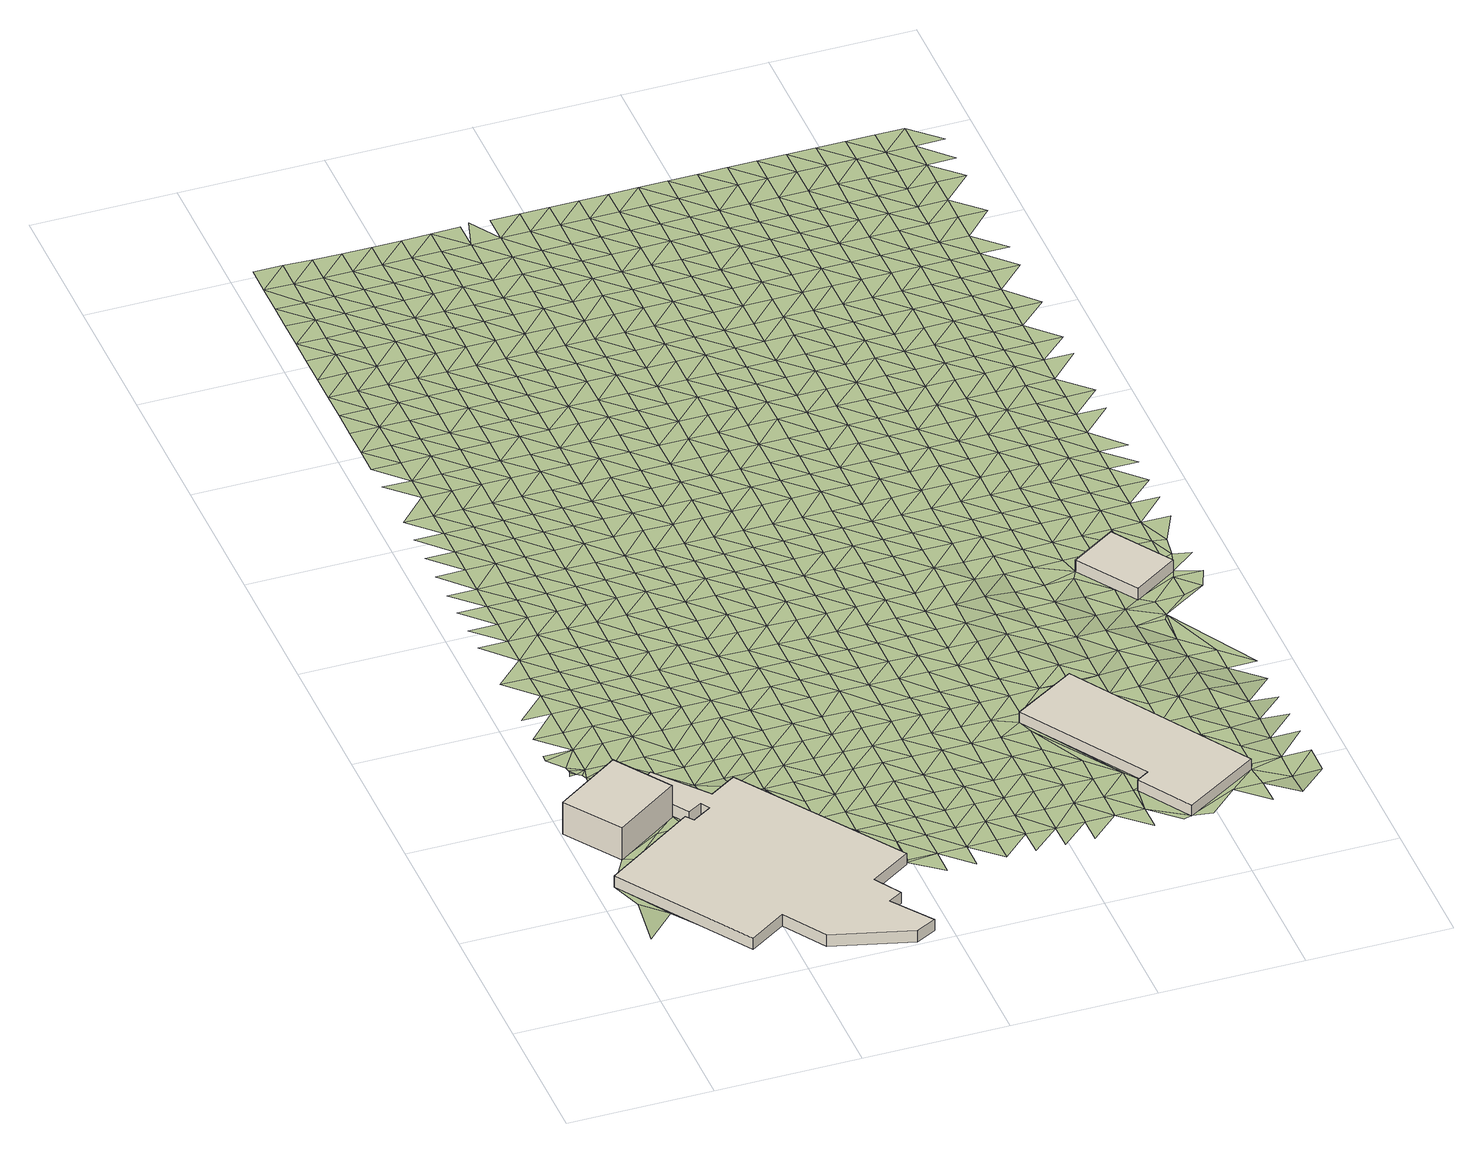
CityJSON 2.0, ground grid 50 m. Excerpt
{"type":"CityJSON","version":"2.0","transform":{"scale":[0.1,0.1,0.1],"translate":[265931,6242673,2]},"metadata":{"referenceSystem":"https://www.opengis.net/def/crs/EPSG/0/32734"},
"CityObjects":{
"building1":{"type":"Building","attributes":{"building":"industrial","building:levels":"4","footprint":{"type":"Polygon"},"plus_code":"C6XFX6X7+X3V","ground_height":3.77,"building_height":12.5,"roof_height":16.27},"geometry":[{"type":"Solid","lod":"1","boundaries":[[[[0,1,2,3]],[[1,4,5,2]],[[4,6,7,5]],[[6,0,3,7]],[[3,2,5,7]],[[6,4,1,0]]]]}]},
"building2":{"type":"Building","attributes":{"building":"industrial","building:levels":"1","footprint":{"type":"Polygon"},"plus_code":"C8X4XWX7+XMV","ground_height":3.95,"building_height":4.1,"roof_height":8.05},"geometry":[{"type":"Solid","lod":"1","boundaries":[[[[8,9,10,11]],[[9,12,13,10]],[[12,14,15,13]],[[14,16,17,15]],[[16,18,19,17]],[[18,20,21,19]],[[20,22,23,21]],[[22,24,25,23]],[[24,26,27,25]],[[26,28,29,27]],[[28,30,31,29]],[[30,32,33,31]],[[32,34,35,33]],[[34,36,37,35]],[[36,38,39,37]],[[38,40,41,39]],[[40,42,43,41]],[[42,44,45,43]],[[44,46,47,45]],[[46,48,49,47]],[[48,8,11,49]],[[11,10,13,15,17,19,21,23,25,27,29,31,33,35,37,39,41,43,45,47,49]],[[48,46,44,42,40,38,36,34,32,30,28,26,24,22,20,18,16,14,12,9,8]]]]}]},
"building3":{"type":"Building","attributes":{"building":"industrial","building:levels":"1","footprint":{"type":"Polygon"},"plus_code":"CJXRXJX5+XCX","ground_height":3.91,"building_height":4.1,"roof_height":8.01},"geometry":[{"type":"Solid","lod":"1","boundaries":[[[[50,51,52,53]],[[51,54,55,52]],[[54,56,57,55]],[[56,58,59,57]],[[58,60,61,59]],[[60,50,53,61]],[[53,52,55,57,59,61]],[[60,58,56,54,51,50]]]]}]},
"building4":{"type":"Building","attributes":{"building":"industrial","building:levels":"1","footprint":{"type":"Polygon"},"plus_code":"CPX7XXXM+XGW","ground_height":4.32,"building_height":4.1,"roof_height":8.42},"geometry":[{"type":"Solid","lod":"1","boundaries":[[[[62,63,64,65]],[[63,66,67,64]],[[66,68,69,67]],[[68,62,65,69]],[[65,64,67,69]],[[68,66,63,62]]]]}]},
"terrain1":{"type":"TINRelief","geometry":[{"type":"CompositeSurface","lod":"1","boundaries":[[[70,71,72]],[[72,71,48]],[[71,73,48]],[[74,48,75]],[[48,76,75]],[[74,75,77]],[[78,79,80]],[[79,81,82]],[[79,78,81]],[[83,84,85]],[[86,83,85]],[[87,74,77]],[[88,89,90]],[[81,91,82]],[[92,93,86]],[[75,76,77]],[[93,89,88]],[[86,85,92]],[[94,92,85]],[[94,95,92]],[[92,89,93]],[[78,96,81]],[[97,91,81]],[[97,95,91]],[[96,97,81]],[[98,99,89]],[[100,96,78]],[[95,101,92]],[[99,98,102]],[[78,87,100]],[[101,95,97]],[[87,77,76]],[[103,96,100]],[[89,92,104]],[[105,102,106]],[[97,107,108]],[[103,100,87]],[[92,101,104]],[[97,108,101]],[[89,109,98]],[[87,76,103]],[[110,103,76]],[[107,111,108]],[[89,104,109]],[[112,106,113]],[[114,101,108]],[[115,102,98]],[[110,116,103]],[[108,111,114]],[[112,113,117]],[[102,115,106]],[[98,109,115]],[[118,103,116]],[[101,119,104]],[[114,120,101]],[[113,106,121]],[[122,123,117]],[[109,104,119]],[[101,120,119]],[[121,106,115]],[[111,124,114]],[[125,117,113]],[[126,127,122]],[[111,128,124]],[[129,115,109]],[[125,113,121]],[[114,130,120]],[[129,109,119]],[[130,114,124]],[[131,126,132]],[[133,121,115]],[[134,122,117]],[[117,125,135]],[[136,119,120]],[[115,129,133]],[[120,130,136]],[[137,138,132]],[[117,135,134]],[[139,125,121]],[[126,122,140]],[[141,124,128]],[[133,139,121]],[[129,119,142]],[[126,140,132]],[[136,143,119]],[[144,137,145]],[[134,140,122]],[[146,130,124]],[[147,135,125]],[[129,142,133]],[[124,141,148]],[[142,119,143]],[[139,147,125]],[[137,132,149]],[[146,124,148]],[[150,145,151]],[[152,136,130]],[[134,135,153]],[[149,132,140]],[[154,139,133]],[[147,153,135]],[[146,152,130]],[[154,133,142]],[[155,156,151]],[[157,143,136]],[[145,137,158]],[[137,149,159]],[[139,160,147]],[[161,140,134]],[[153,162,134]],[[163,148,141]],[[145,158,151]],[[136,152,157]],[[158,137,159]],[[155,164,165]],[[160,139,154]],[[142,143,166]],[[140,161,149]],[[161,134,162]],[[146,148,167]],[[168,153,147]],[[141,169,163]],[[165,164,170]],[[141,171,169]],[[154,142,166]],[[151,172,155]],[[166,143,157]],[[168,147,160]],[[173,159,149]],[[167,148,163]],[[172,151,158]],[[174,152,146]],[[175,162,153]],[[173,149,161]],[[176,164,155]],[[154,177,160]],[[153,168,175]],[[178,179,170]],[[159,180,158]],[[171,141,181]],[[174,146,167]],[[169,171,182]],[[166,177,154]],[[155,172,176]],[[183,157,152]],[[184,185,186]],[[173,180,159]],[[187,163,169]],[[161,162,188]],[[178,184,186]],[[182,189,169]],[[162,175,190]],[[191,172,158]],[[168,160,192]],[[170,164,193]],[[152,174,183]],[[164,176,194]],[[177,195,160]],[[196,166,157]],[[188,173,161]],[[180,191,158]],[[169,189,187]],[[188,162,190]],[[167,163,197]],[[198,199,185]],[[168,192,175]],[[193,178,170]],[[184,200,185]],[[192,160,195]],[[164,194,193]],[[201,182,171]],[[166,196,177]],[[176,172,202]],[[181,203,171]],[[171,203,204]],[[196,157,183]],[[167,197,174]],[[205,180,173]],[[199,198,206]],[[185,200,198]],[[197,163,187]],[[191,202,172]],[[182,201,189]],[[190,175,207]],[[171,204,201]],[[173,188,205]],[[208,184,178]],[[209,194,176]],[[210,195,177]],[[192,207,175]],[[178,193,211]],[[174,212,183]],[[191,180,213]],[[214,206,215]],[[177,196,210]],[[202,209,176]],[[216,203,181]],[[184,208,200]],[[217,187,189]],[[212,174,197]],[[213,180,205]],[[198,215,206]],[[178,211,208]],[[218,204,203]],[[188,190,219]],[[181,220,216]],[[189,201,217]],[[207,221,190]],[[183,222,196]],[[223,202,191]],[[224,192,195]],[[193,194,225]],[[203,216,218]],[[209,226,194]],[[195,210,227]],[[200,228,198]],[[229,214,230]],[[188,219,205]],[[222,183,212]],[[191,213,223]],[[215,231,214]],[[220,181,232]],[[219,190,221]],[[233,197,187]],[[192,224,207]],[[211,193,225]],[[200,208,228]],[[217,234,187]],[[224,195,227]],[[194,226,225]],[[216,220,232]],[[235,201,204]],[[196,236,210]],[[237,209,202]],[[218,238,204]],[[214,231,230]],[[181,239,232]],[[240,213,205]],[[241,242,229]],[[233,187,234]],[[236,196,222]],[[202,223,237]],[[243,212,197]],[[244,215,198]],[[211,245,208]],[[246,221,207]],[[204,238,235]],[[198,228,247]],[[240,205,219]],[[216,248,218]],[[226,209,249]],[[250,217,201]],[[227,210,251]],[[242,241,252]],[[229,230,241]],[[207,224,246]],[[245,211,225]],[[212,243,222]],[[215,244,231]],[[197,233,243]],[[248,216,232]],[[198,247,244]],[[251,210,236]],[[249,209,237]],[[208,253,228]],[[223,213,254]],[[240,255,213]],[[235,250,201]],[[256,238,218]],[[257,234,217]],[[227,258,224]],[[259,219,221]],[[253,208,245]],[[221,246,260]],[[261,252,262]],[[223,254,237]],[[263,225,226]],[[254,213,255]],[[218,248,256]],[[249,264,226]],[[252,241,265]],[[258,227,251]],[[247,228,266]],[[236,222,267]],[[231,268,230]],[[219,259,240]],[[222,243,269]],[[231,244,270]],[[217,250,257]],[[259,221,260]],[[233,234,271]],[[261,262,272]],[[224,273,246]],[[225,263,245]],[[266,228,253]],[[252,265,262]],[[226,264,263]],[[274,248,232]],[[238,275,235]],[[237,276,249]],[[230,268,241]],[[238,256,277]],[[231,270,268]],[[222,269,267]],[[273,224,258]],[[233,271,243]],[[255,240,278]],[[247,279,244]],[[280,251,236]],[[281,274,232]],[[257,271,234]],[[276,237,254]],[[282,283,272]],[[284,253,245]],[[260,246,285]],[[238,277,275]],[[279,247,266]],[[240,259,278]],[[256,248,286]],[[287,264,249]],[[288,250,235]],[[251,280,258]],[[265,241,289]],[[272,262,282]],[[236,267,280]],[[246,273,285]],[[284,245,263]],[[269,243,290]],[[254,255,291]],[[270,244,292]],[[274,286,248]],[[249,276,287]],[[289,241,268]],[[293,266,253]],[[260,294,259]],[[290,243,271]],[[291,255,278]],[[288,235,275]],[[244,279,292]],[[295,277,256]],[[296,257,250]],[[265,297,262]],[[298,283,299]],[[282,300,283]],[[284,293,253]],[[294,260,285]],[[301,276,254]],[[269,302,267]],[[303,273,258]],[[263,264,304]],[[286,295,256]],[[264,287,305]],[[297,265,289]],[[258,280,306]],[[268,270,307]],[[259,308,278]],[[302,269,290]],[[283,300,299]],[[291,301,254]],[[270,292,309]],[[250,288,296]],[[310,271,257]],[[262,311,282]],[[277,312,275]],[[279,266,313]],[[304,284,263]],[[293,314,266]],[[264,305,304]],[[258,306,303]],[[308,259,294]],[[267,315,280]],[[287,276,316]],[[317,285,273]],[[295,312,277]],[[311,262,297]],[[270,309,307]],[[274,318,286]],[[291,278,319]],[[279,313,292]],[[320,289,268]],[[321,274,322]],[[266,314,313]],[[257,296,310]],[[315,267,302]],[[301,316,276]],[[323,290,271]],[[324,300,282]],[[288,275,325]],[[285,317,294]],[[278,308,319]],[[273,303,317]],[[326,293,284]],[[327,305,287]],[[306,280,328]],[[297,289,320]],[[274,321,318]],[[282,311,324]],[[312,325,275]],[[268,307,320]],[[284,304,329]],[[295,286,330]],[[331,309,292]],[[271,310,323]],[[328,280,315]],[[316,327,287]],[[293,326,314]],[[332,302,290]],[[301,291,333]],[[296,288,334]],[[291,319,335]],[[292,313,331]],[[284,329,326]],[[336,299,300]],[[337,311,297]],[[305,338,304]],[[308,294,339]],[[300,324,340]],[[286,318,330]],[[325,334,288]],[[294,317,341]],[[342,312,295]],[[302,332,315]],[[303,306,343]],[[332,290,323]],[[291,335,333]],[[327,338,305]],[[320,337,297]],[[306,328,344]],[[321,322,345]],[[314,346,313]],[[309,347,307]],[[348,316,301]],[[308,339,319]],[[300,340,336]],[[331,349,309]],[[294,341,339]],[[310,296,350]],[[324,311,351]],[[312,342,325]],[[303,343,317]],[[352,329,304]],[[314,326,346]],[[295,330,342]],[[334,353,296]],[[306,344,343]],[[318,321,345]],[[328,315,354]],[[316,348,327]],[[307,347,320]],[[337,351,311]],[[309,349,347]],[[301,333,348]],[[338,352,304]],[[310,350,323]],[[355,335,319]],[[313,356,331]],[[296,353,350]],[[354,315,332]],[[357,340,324]],[[326,329,358]],[[341,317,359]],[[356,313,346]],[[319,339,355]],[[325,360,334]],[[361,344,328]],[[362,337,320]],[[351,357,324]],[[325,342,363]],[[359,317,343]],[[352,358,329]],[[323,364,332]],[[318,365,330]],[[366,349,331]],[[338,327,367]],[[318,345,368]],[[354,361,328]],[[327,348,369]],[[362,320,347]],[[346,326,370]],[[335,371,333]],[[360,353,334]],[[341,372,339]],[[364,323,350]],[[355,373,335]],[[325,363,360]],[[331,356,366]],[[330,365,342]],[[336,340,374]],[[337,375,351]],[[357,376,340]],[[318,368,365]],[[358,370,326]],[[327,369,367]],[[372,341,359]],[[332,377,354]],[[333,371,348]],[[378,343,344]],[[379,352,338]],[[335,373,371]],[[375,337,362]],[[361,380,344]],[[345,381,382]],[[383,356,346]],[[349,384,347]],[[339,385,355]],[[332,364,377]],[[340,376,374]],[[349,366,386]],[[387,350,353]],[[388,357,351]],[[363,342,389]],[[352,379,358]],[[370,383,346]],[[353,360,390]],[[344,380,378]],[[338,367,379]],[[385,339,372]],[[382,368,345]],[[391,361,354]],[[369,348,392]],[[362,347,384]],[[393,359,343]],[[389,342,365]],[[388,351,375]],[[349,386,384]],[[350,387,364]],[[366,356,394]],[[395,373,355]],[[387,353,390]],[[391,354,377]],[[392,348,371]],[[396,376,357]],[[360,363,397]],[[372,359,393]],[[383,394,356]],[[355,385,395]],[[343,378,393]],[[370,358,398]],[[369,399,367]],[[400,380,361]],[[362,401,375]],[[357,388,396]],[[397,363,389]],[[358,379,402]],[[403,377,364]],[[365,368,404]],[[405,386,366]],[[406,368,382]],[[361,391,400]],[[399,369,392]],[[384,401,362]],[[371,373,407]],[[408,390,360]],[[409,385,372]],[[364,387,403]],[[373,395,410]],[[394,405,366]],[[358,402,398]],[[411,383,370]],[[412,374,376]],[[367,413,379]],[[376,396,414]],[[368,406,404]],[[360,397,408]],[[393,409,372]],[[415,389,365]],[[388,375,416]],[[378,380,417]],[[373,410,407]],[[401,418,375]],[[413,367,399]],[[380,400,419]],[[420,382,421]],[[383,411,394]],[[391,377,422]],[[384,386,423]],[[395,385,424]],[[425,392,371]],[[370,398,411]],[[403,426,377]],[[376,414,412]],[[405,427,386]],[[388,416,396]],[[387,390,428]],[[378,417,393]],[[402,379,429]],[[365,404,415]],[[416,375,418]],[[408,430,390]],[[380,419,417]],[[409,424,385]],[[397,389,431]],[[391,422,400]],[[384,423,401]],[[386,427,423]],[[422,377,426]],[[371,407,425]],[[429,379,413]],[[428,403,387]],[[432,406,382]],[[433,410,395]],[[434,405,394]],[[435,399,392]],[[428,390,430]],[[414,396,436]],[[431,408,397]],[[437,409,393]],[[431,389,415]],[[434,394,411]],[[424,433,395]],[[438,398,402]],[[399,435,413]],[[419,400,439]],[[440,418,401]],[[382,420,432]],[[416,436,396]],[[435,392,425]],[[437,393,417]],[[402,429,441]],[[442,426,403]],[[404,406,443]],[[444,427,405]],[[422,439,400]],[[401,423,440]],[[398,438,411]],[[410,445,407]],[[409,446,424]],[[442,403,428]],[[433,447,410]],[[405,434,444]],[[402,441,438]],[[404,443,415]],[[412,414,448]],[[408,449,430]],[[429,413,450]],[[436,451,414]],[[406,432,443]],[[408,431,452]],[[446,409,437]],[[453,416,418]],[[407,445,425]],[[417,419,454]],[[410,447,445]],[[450,413,435]],[[418,440,455]],[[439,456,419]],[[457,420,458]],[[459,422,426]],[[423,427,460]],[[461,433,424]],[[414,451,448]],[[426,442,462]],[[427,444,463]],[[408,452,449]],[[416,453,436]],[[415,464,431]],[[465,428,430]],[[434,411,466]],[[437,417,454]],[[467,441,429]],[[438,468,411]],[[453,418,455]],[[419,456,454]],[[461,424,446]],[[420,457,432]],[[422,459,439]],[[425,469,435]],[[423,460,440]],[[464,415,443]],[[427,463,460]],[[459,426,462]],[[450,467,429]],[[442,428,465]],[[470,447,433]],[[434,466,444]],[[466,411,468]],[[465,430,449]],[[469,425,445]],[[471,451,436]],[[472,452,431]],[[473,438,441]],[[437,474,446]],[[433,461,470]],[[475,450,435]],[[476,456,439]],[[455,440,477]],[[436,453,471]],[[464,472,431]],[[454,474,437]],[[441,467,473]],[[478,462,442]],[[443,432,479]],[[463,444,480]],[[457,481,432]],[[475,435,469]],[[439,459,476]],[[477,440,460]],[[449,452,51]],[[482,468,438]],[[445,447,483]],[[442,465,478]],[[447,470,484]],[[466,480,444]],[[479,464,443]],[[485,448,451]],[[455,486,453]],[[461,446,487]],[[451,471,488]],[[432,481,479]],[[438,473,482]],[[472,489,452]],[[474,490,446]],[[462,491,459]],[[492,454,456]],[[450,493,467]],[[447,484,483]],[[51,452,489]],[[450,475,494]],[[486,455,477]],[[456,476,495]],[[460,463,496]],[[497,469,445]],[[461,487,470]],[[451,488,485]],[[478,491,462]],[[480,498,463]],[[487,446,490]],[[465,449,499]],[[453,500,471]],[[464,501,472]],[[502,466,468]],[[454,492,474]],[[449,51,503]],[[468,482,504]],[[450,494,493]],[[456,495,492]],[[481,457,505]],[[476,459,506]],[[469,497,475]],[[473,467,507]],[[501,464,479]],[[500,453,486]],[[463,498,496]],[[445,483,497]],[[499,478,465]],[[489,472,501]],[[484,470,508]],[[466,502,480]],[[509,477,460]],[[505,457,510]],[[502,468,504]],[[449,503,499]],[[491,506,459]],[[488,471,511]],[[473,507,482]],[[512,490,474]],[[487,508,470]],[[507,467,493]],[[513,495,476]],[[477,509,486]],[[511,471,500]],[[460,496,509]],[[474,492,512]],[[514,491,478]],[[479,481,515]],[[516,498,480]],[[475,517,494]],[[505,518,481]],[[515,51,489]],[[506,513,476]],[[475,497,519]],[[504,482,520]],[[488,521,485]],[[484,522,483]],[[478,499,514]],[[508,523,484]],[[480,502,516]],[[501,515,489]],[[479,515,501]],[[493,494,517]],[[495,524,492]],[[525,487,490]],[[521,488,511]],[[481,518,515]],[[507,520,482]],[[475,519,517]],[[490,512,526]],[[500,486,527]],[[483,522,497]],[[484,523,522]],[[486,509,528]],[[513,524,495]],[[504,529,502]],[[518,505,56]],[[506,491,530]],[[498,531,496]],[[487,525,508]],[[491,514,532]],[[498,516,533]],[[525,490,526]],[[499,503,534]],[[515,54,51]],[[512,492,535]],[[520,529,504]],[[536,485,521]],[[486,528,527]],[[537,511,500]],[[538,519,497]],[[496,531,509]],[[539,507,493]],[[540,503,51]],[[498,533,531]],[[491,532,530]],[[505,541,56]],[[524,535,492]],[[493,517,542]],[[499,534,514]],[[543,523,508]],[[502,544,516]],[[545,513,506]],[[54,518,56]],[[541,505,546]],[[538,497,522]],[[515,518,54]],[[511,537,521]],[[547,526,512]],[[500,527,537]],[[529,544,502]],[[508,525,543]],[[539,493,542]],[[548,520,507]],[[513,545,524]],[[528,509,549]],[[506,530,545]],[[535,547,512]],[[532,514,550]],[[533,516,551]],[[552,517,519]],[[538,553,519]],[[549,509,531]],[[520,548,529]],[[522,523,554]],[[525,526,555]],[[534,550,514]],[[523,543,556]],[[544,551,516]],[[507,539,548]],[[534,503,540]],[[528,557,527]],[[552,542,517]],[[521,558,559]],[[521,537,558]],[[519,553,552]],[[547,555,526]],[[522,554,538]],[[535,524,560]],[[523,556,554]],[[557,528,549]],[[524,545,561]],[[562,530,532]],[[531,533,563]],[[543,525,564]],[[550,565,532]],[[551,566,533]],[[527,567,537]],[[544,529,568]],[[529,548,569]],[[524,561,560]],[[555,564,525]],[[530,562,545]],[[553,538,570]],[[571,547,535]],[[539,542,572]],[[567,527,557]],[[533,566,563]],[[532,565,562]],[[573,542,552]],[[574,556,543]],[[575,549,531]],[[529,569,568]],[[538,554,570]],[[576,550,534]],[[558,537,577]],[[578,551,544]],[[539,572,548]],[[547,571,555]],[[564,574,543]],[[535,560,571]],[[572,542,573]],[[552,553,579]],[[561,545,580]],[[581,534,540]],[[577,537,567]],[[531,563,575]],[[550,576,565]],[[556,582,554]],[[551,578,566]],[[583,557,549]],[[534,581,576]],[[544,568,578]],[[580,545,562]],[[553,570,579]],[[584,541,585]],[[586,569,548]],[[587,564,555]],[[556,574,582]],[[557,583,567]],[[588,589,558]],[[558,577,590]],[[586,548,572]],[[583,549,575]],[[587,555,571]],[[591,562,565]],[[554,592,570]],[[593,560,561]],[[594,573,552]],[[552,579,595]],[[561,580,596]],[[563,566,597]],[[598,574,564]],[[565,576,591]],[[558,590,588]],[[592,554,582]],[[566,578,599]],[[577,567,600]],[[601,568,569]],[[560,593,571]],[[586,602,569]],[[561,596,593]],[[552,595,594]],[[564,587,598]],[[581,540,603]],[[562,604,580]],[[563,597,575]],[[570,605,579]],[[606,572,573]],[[600,567,583]],[[566,599,597]],[[581,603,576]],[[568,601,578]],[[569,602,601]],[[562,591,604]],[[605,570,592]],[[607,590,577]],[[608,582,574]],[[572,606,586]],[[603,540,609]],[[574,598,610]],[[606,573,594]],[[611,609,540]],[[541,584,60]],[[595,579,612]],[[613,596,580]],[[575,614,583]],[[587,571,615]],[[600,607,577]],[[593,616,571]],[[576,617,591]],[[599,578,618]],[[608,574,610]],[[580,604,613]],[[612,579,605]],[[614,575,597]],[[602,586,619]],[[620,592,582]],[[587,615,598]],[[617,576,603]],[[618,578,601]],[[615,571,616]],[[588,590,621]],[[583,622,600]],[[595,623,594]],[[607,624,590]],[[586,606,619]],[[611,540,60]],[[604,591,625]],[[592,620,605]],[[596,626,593]],[[582,608,620]],[[611,627,609]],[[623,595,612]],[[583,614,622]],[[613,628,596]],[[629,601,602]],[[597,599,630]],[[610,598,631]],[[590,624,621]],[[625,591,617]],[[599,618,632]],[[633,607,600]],[[634,603,609]],[[594,635,606]],[[602,619,629]],[[627,636,609]],[[596,628,626]],[[615,631,598]],[[613,604,637]],[[597,630,614]],[[593,638,616]],[[633,600,622]],[[599,632,630]],[[635,594,623]],[[601,639,618]],[[612,605,640]],[[584,641,642]],[[634,609,636]],[[637,604,625]],[[605,620,643]],[[644,617,603]],[[645,624,607]],[[608,610,646]],[[606,647,619]],[[601,629,639]],[[631,648,610]],[[593,626,638]],[[642,60,584]],[[649,611,60]],[[627,611,650]],[[613,651,628]],[[652,622,614]],[[653,615,616]],[[607,633,645]],[[649,654,611]],[[605,643,640]],[[647,606,635]],[[617,644,625]],[[608,646,620]],[[655,632,618]],[[656,623,612]],[[603,634,644]],[[646,610,648]],[[651,613,637]],[[614,630,652]],[[619,657,629]],[[650,636,627]],[[615,653,631]],[[611,654,650]],[[618,639,655]],[[653,616,638]],[[621,624,658]],[[626,628,659]],[[623,656,635]],[[624,645,660]],[[619,647,657]],[[612,640,656]],[[60,661,649]],[[633,622,662]],[[632,663,630]],[[643,620,664]],[[652,665,622]],[[659,628,651]],[[639,629,666]],[[637,625,667]],[[668,648,631]],[[649,661,669]],[[624,660,658]],[[625,644,670]],[[664,620,646]],[[632,655,663]],[[634,636,671]],[[633,662,645]],[[654,649,672]],[[638,626,673]],[[666,629,657]],[[674,60,642]],[[675,636,650]],[[662,622,665]],[[631,653,668]],[[637,667,651]],[[643,676,640]],[[630,677,652]],[[647,635,678]],[[649,669,672]],[[625,670,667]],[[626,659,673]],[[635,656,679]],[[634,671,644]],[[655,639,680]],[[674,642,681]],[[671,636,675]],[[677,630,663]],[[676,643,664]],[[661,60,682]],[[660,645,683]],[[684,646,648]],[[685,650,654]],[[653,638,686]],[[680,639,666]],[[648,668,687]],[[635,679,678]],[[661,682,669]],[[688,657,647]],[[640,689,656]],[[690,665,652]],[[662,683,645]],[[654,672,685]],[[673,686,638]],[[60,674,682]],[[691,670,644]],[[659,651,692]],[[684,648,687]],[[667,693,651]],[[689,640,676]],[[652,677,690]],[[657,688,666]],[[694,664,646]],[[663,655,695]],[[668,653,696]],[[691,644,671]],[[697,655,680]],[[647,678,688]],[[669,698,672]],[[699,658,660]],[[700,675,650]],[[679,656,701]],[[683,702,660]],[[650,685,703]],[[692,651,693]],[[686,696,653]],[[704,662,665]],[[677,663,695]],[[659,63,673]],[[646,684,694]],[[698,669,682]],[[695,655,697]],[[701,656,689]],[[665,690,705]],[[674,681,706]],[[707,667,670]],[[708,676,664]],[[709,687,668]],[[691,710,670]],[[660,702,699]],[[650,703,700]],[[711,671,675]],[[662,704,683]],[[672,712,685]],[[680,666,713]],[[714,686,673]],[[666,688,715]],[[704,665,705]],[[659,692,63]],[[696,709,668]],[[707,693,667]],[[676,708,689]],[[677,716,690]],[[717,678,679]],[[712,672,698]],[[670,710,707]],[[708,664,694]],[[679,701,718]],[[671,711,691]],[[674,719,682]],[[666,715,713]],[[711,675,700]],[[716,677,695]],[[673,63,714]],[[720,702,683]],[[684,687,721]],[[703,685,722]],[[723,697,680]],[[678,717,688]],[[686,724,696]],[[709,725,687]],[[679,718,717]],[[701,689,726]],[[692,693,727]],[[705,690,728]],[[674,706,719]],[[683,704,720]],[[722,685,712]],[[724,686,714]],[[710,691,729]],[[684,721,694]],[[698,682,730]],[[680,713,723]],[[721,687,725]],[[707,727,693]],[[726,689,708]],[[728,690,716]],[[715,688,731]],[[732,695,697]],[[63,692,727]],[[703,733,700]],[[734,709,696]],[[691,711,729]],[[735,699,702]],[[705,736,704]],[[737,718,701]],[[702,720,738]],[[731,688,717]],[[733,703,722]],[[734,696,724]],[[698,739,712]],[[694,740,708]],[[732,697,723]],[[726,737,701]],[[736,705,728]],[[710,741,707]],[[715,742,713]],[[700,743,711]],[[744,716,695]],[[745,714,63]],[[746,725,709]],[[710,729,747]],[[702,738,735]],[[740,694,721]],[[748,63,727]],[[727,707,748]],[[704,749,720]],[[714,745,724]],[[750,717,718]],[[742,715,731]],[[743,700,733]],[[709,734,746]],[[722,712,751]],[[752,726,708]],[[716,744,728]],[[747,741,710]],[[749,704,736]],[[695,732,744]],[[718,737,750]],[[711,753,729]],[[713,754,723]],[[707,755,748]],[[752,708,740]],[[738,720,756]],[[757,721,725]],[[755,707,741]],[[753,711,743]],[[742,754,713]],[[729,741,747]],[[725,746,758]],[[759,731,717]],[[760,733,722]],[[734,724,761]],[[756,720,749]],[[745,762,724]],[[717,750,763]],[[753,741,729]],[[726,764,737]],[[736,728,765]],[[63,766,745]],[[757,725,758]],[[726,752,767]],[[728,744,768]],[[738,769,735]],[[732,723,770]],[[771,740,721]],[[733,760,743]],[[734,761,746]],[[754,772,723]],[[717,763,759]],[[761,724,762]],[[773,742,731]],[[736,765,749]],[[769,738,756]],[[726,767,764]],[[728,768,765]],[[732,770,744]],[[740,771,752]],[[750,737,774]],[[721,757,771]],[[770,723,772]],[[742,773,754]],[[743,775,753]],[[758,746,776]],[[773,731,759]],[[753,775,741]],[[766,762,745]],[[741,777,755]],[[748,755,778]],[[779,756,749]],[[763,750,774]],[[780,735,769]],[[774,737,764]],[[761,776,746]],[[768,744,781]],[[779,749,765]],[[782,772,754]],[[752,783,767]],[[781,744,770]],[[752,771,784]],[[785,769,756]],[[757,758,786]],[[763,787,759]],[[754,773,782]],[[776,788,758]],[[762,766,789]],[[764,767,783]],[[768,790,765]],[[791,761,762]],[[779,785,756]],[[777,778,755]],[[752,784,783]],[[774,787,763]],[[778,792,748]],[[757,786,771]],[[786,758,788]],[[790,768,781]],[[777,741,793]],[[759,794,773]],[[795,780,769]],[[796,770,772]],[[761,791,776]],[[789,766,797]],[[772,782,798]],[[791,762,789]],[[765,799,779]],[[797,766,792]],[[769,785,795]],[[787,794,759]],[[800,784,771]],[[801,774,764]],[[796,772,798]],[[764,783,802]],[[799,765,790]],[[773,803,782]],[[804,781,770]],[[805,788,776]],[[800,771,786]],[[806,785,779]],[[807,797,792]],[[797,808,789]],[[794,803,773]],[[780,795,809]],[[793,778,777]],[[801,764,802]],[[776,791,805]],[[790,781,804]],[[810,787,774]],[[779,799,806]],[[770,796,804]],[[808,797,807]],[[798,782,811]],[[812,783,784]],[[800,813,784]],[[814,786,788]],[[787,810,794]],[[789,815,791]],[[803,811,782]],[[788,805,816]],[[774,801,810]],[[807,792,817]],[[792,778,818]],[[795,785,819]],[[812,802,783]],[[820,799,790]],[[785,806,821]],[[784,813,812]],[[815,789,808]],[[818,778,793]],[[786,814,800]],[[807,817,808]],[[814,788,816]],[[804,820,790]],[[795,819,809]],[[796,798,822]],[[791,823,805]],[[821,819,785]],[[811,824,798]],[[803,794,825]],[[806,799,826]],[[792,827,817]],[[794,810,828]],[[815,823,791]],[[829,808,817]],[[796,822,804]],[[813,800,830]],[[801,802,831]],[[808,829,815]],[[822,798,824]],[[832,802,812]],[[820,826,799]],[[816,805,833]],[[794,828,825]],[[800,814,830]],[[834,821,806]],[[835,811,803]],[[801,831,810]],[[836,809,819]],[[831,802,832]],[[833,805,823]],[[812,813,837]],[[838,820,804]],[[826,834,806]],[[816,839,814]],[[811,835,824]],[[803,825,835]],[[838,804,822]],[[813,830,837]],[[815,829,840]],[[841,828,810]],[[839,816,833]],[[842,819,821]],[[820,843,826]],[[823,815,844]],[[834,845,821]],[[841,810,831]],[[814,846,830]],[[847,832,812]],[[812,837,848]],[[843,820,838]],[[819,842,836]],[[822,824,849]],[[842,821,845]],[[846,814,839]],[[824,835,850]],[[851,825,828]],[[852,834,826]],[[853,833,823]],[[841,854,828]],[[812,848,847]],[[838,822,849]],[[830,855,837]],[[856,831,832]],[[849,824,850]],[[852,826,843]],[[825,851,835]],[[833,853,839]],[[828,854,851]],[[855,830,846]],[[857,845,834]],[[831,856,841]],[[836,842,858]],[[856,832,847]],[[848,837,859]],[[838,860,843]],[[834,852,857]],[[861,846,839]],[[850,835,862]],[[849,860,838]],[[855,859,837]],[[854,841,863]],[[862,835,851]],[[842,845,864]],[[848,865,847]],[[845,857,866]],[[841,856,863]],[[867,855,846]],[[852,843,868]],[[848,859,865]],[[860,869,843]],[[870,851,854]],[[842,864,858]],[[871,849,850]],[[864,845,866]],[[850,862,872]],[[852,868,857]],[[847,873,856]],[[854,863,870]],[[868,843,869]],[[849,871,860]],[[871,850,872]],[[873,847,865]],[[851,874,862]],[[859,855,875]],[[866,857,876]],[[856,877,863]],[[851,870,874]],[[878,858,864]],[[879,869,860]],[[868,876,857]],[[877,856,873]],[[880,872,862]],[[881,865,859]],[[860,871,879]],[[863,882,870]],[[874,880,862]],[[864,866,883]],[[865,881,873]],[[876,884,866]],[[882,863,877]],[[872,885,871]],[[886,868,869]],[[869,879,887]],[[874,870,888]],[[878,864,883]],[[883,866,884]],[[880,885,872]],[[868,886,876]],[[888,870,882]],[[886,869,887]],[[879,871,889]],[[877,873,890]],[[880,874,891]],[[885,889,871]],[[892,884,876]],[[891,874,888]],[[883,893,878]],[[894,887,879]],[[895,882,877]],[[876,886,892]],[[880,896,885]],[[889,894,879]],[[882,895,888]],[[896,880,891]],[[897,883,884]],[[886,887,898]],[[884,892,899]],[[900,889,885]],[[894,898,887]],[[883,897,893]],[[897,884,899]],[[900,885,896]],[[891,888,901]],[[892,886,902]],[[903,894,889]],[[898,902,886]],[[891,901,896]],[[889,900,903]],[[904,899,892]],[[893,897,905]],[[902,904,892]],[[898,894,906]],[[894,903,907]],[[897,899,908]],[[900,896,909]],[[904,908,899]],[[894,907,906]],[[900,909,903]],[[898,910,902]],[[905,897,911]],[[908,911,897]],[[898,906,910]],[[912,904,902]],[[907,903,913]],[[911,914,905]],[[902,910,912]],[[915,908,904]],[[907,916,906]],[[908,915,911]],[[904,912,915]],[[910,906,916]],[[911,917,914]],[[911,915,918]],[[912,910,919]],[[911,918,917]],[[912,919,915]],[[918,915,920]],[[917,918,921]]]}]}
},
"vertices":[
[135,729,16],[361,884,16],[361,884,143],[135,729,143],[230,1076,16],[230,1076,143],[3,921,16],[3,921,143],
[367,146,16],[495,231,16],[495,231,61],[367,146,61],[592,82,16],[592,82,61],[872,5,16],[872,5,61],[942,42,16],[942,42,61],[841,182,16],[841,182,61],[891,212,16],[891,212,61],[833,304,16],[833,304,61],[977,397,16],[977,397,61],[595,961,16],[595,961,61],[502,901,16],[502,901,61],[357,1076,16],[357,1076,61],[323,1052,16],[323,1052,61],[276,1115,16],[276,1115,61],[235,1088,16],[235,1088,61],[401,836,16],[401,836,61],[451,866,16],[451,866,61],[469,835,16],[469,835,61],[402,793,16],[402,793,61],[381,820,16],[381,820,61],[62,604,16],[62,604,61],
[1784,1108,18],[1566,972,18],[1566,972,60],[1784,1108,60],[1842,537,18],[1842,537,60],[1798,510,18],[1798,510,60],[1914,326,18],[1914,326,60],[2175,490,18],[2175,490,60],
[2160,1755,18],[2003,1653,18],[2003,1653,64],[2160,1755,64],[2140,1446,18],[2140,1446,64],[2296,1548,18],[2296,1548,64],
[83,315,10],[183,410,19],[104,492,17],[367,146,24],[135,729,17],[183,715,17],[381,820,20],[283,815,19],[230,1076,18],[94,1082,16],[83,1015,17],[183,1115,18],[158,1125,18],[133,1210,18],[127,1196,17],[150,1198,18],[134,1223,18],[361,884,19],[83,1295,18],[183,1320,18],[83,1320,18],[173,1149,18],[183,1210,18],[130,1241,17],[166,1184,18],[173,1168,18],[235,1088,18],[276,1115,18],[183,1415,19],[83,1415,18],[283,1015,18],[283,1210,18],[183,1520,20],[401,836,20],[283,1320,19],[83,1520,19],[183,1620,19],[323,1052,18],[283,1115,18],[283,1415,20],[402,793,20],[357,1076,18],[83,1720,19],[183,1720,18],[383,1115,18],[283,1520,19],[469,835,23],[183,1820,18],[451,866,23],[383,1320,20],[383,1210,18],[283,1620,18],[183,1925,18],[83,1925,18],[483,1015,18],[283,1720,18],[183,2020,18],[83,2020,18],[502,901,21],[383,1415,19],[483,1115,18],[83,2120,18],[183,2120,18],[383,1520,19],[283,1925,19],[283,1820,19],[483,1210,18],[183,2215,18],[83,2215,18],[383,1620,19],[283,2020,19],[595,961,22],[483,1415,19],[483,1320,19],[83,2320,19],[183,2320,20],[583,1115,19],[383,1720,18],[583,1015,19],[283,2120,18],[83,2420,21],[183,2420,21],[583,1210,19],[383,1820,18],[483,1520,19],[183,2520,22],[83,2520,22],[583,1320,19],[283,2320,21],[283,2215,19],[483,1620,18],[383,2020,17],[383,1925,17],[683,1015,19],[183,2620,21],[83,2620,21],[583,1415,19],[683,1115,19],[483,1720,18],[683,920,20],[183,2725,20],[783,715,21],[283,2420,22],[383,2120,18],[683,1210,20],[483,1820,18],[283,2520,22],[583,1520,18],[183,2820,18],[83,2820,19],[383,2215,20],[977,397,24],[783,815,20],[683,1320,19],[183,2920,18],[83,3015,18],[83,2920,18],[783,1015,20],[483,2020,18],[783,920,21],[483,1925,18],[383,2320,21],[583,1720,18],[283,2725,20],[283,2620,21],[583,1620,18],[683,1415,19],[783,1115,20],[183,3120,18],[83,3120,17],[183,3015,18],[884,815,21],[383,2420,22],[884,615,22],[884,715,22],[483,2120,20],[83,3220,17],[583,1820,18],[283,2920,19],[383,2520,22],[683,1520,19],[283,2820,18],[783,1210,20],[483,2215,21],[83,3320,18],[183,3220,17],[984,515,23],[884,920,21],[984,615,22],[583,2020,19],[984,410,24],[583,1925,19],[783,1320,20],[483,2320,21],[683,1720,20],[383,2725,20],[383,2620,21],[683,1620,20],[283,3015,18],[83,3420,17],[183,3420,17],[183,3320,18],[1084,410,23],[884,1115,20],[884,1015,20],[984,815,21],[783,1415,21],[483,2420,22],[984,715,22],[1084,315,24],[583,2120,20],[183,3525,17],[83,3525,17],[884,1210,20],[283,3220,17],[383,2820,19],[683,1820,20],[283,3120,17],[1084,515,23],[483,2520,21],[984,920,21],[783,1520,22],[83,3620,16],[383,2920,19],[583,2320,21],[583,2215,21],[1084,615,23],[984,1015,20],[783,1620,21],[683,2020,19],[683,1925,19],[83,3720,16],[183,3720,15],[483,2725,19],[483,2620,20],[183,3620,15],[383,3015,17],[884,1415,21],[283,3420,17],[884,1320,20],[283,3320,17],[984,1115,20],[83,3815,16],[783,1720,19],[1184,410,24],[1084,815,22],[583,2420,21],[1084,715,22],[683,2120,21],[383,3120,16],[884,1520,20],[1184,315,24],[183,3815,15],[83,3920,17],[483,2820,19],[783,1820,18],[1184,515,23],[583,2520,20],[1084,920,21],[283,3525,17],[984,1210,20],[683,2215,22],[383,3220,17],[483,2920,19],[783,1925,19],[1184,615,23],[1084,1015,19],[283,3620,16],[83,4020,17],[183,4020,16],[183,3920,14],[683,2320,22],[984,1320,20],[884,1720,18],[583,2725,19],[583,2620,20],[884,1620,19],[383,3420,18],[783,2020,19],[383,3320,17],[1084,1115,19],[283,3720,15],[1184,715,22],[483,3120,16],[483,3015,17],[984,1415,21],[683,2420,21],[884,1820,18],[1284,515,24],[783,2120,19],[383,3525,17],[1284,410,25],[1284,315,26],[1084,1210,19],[283,3815,15],[1184,815,20],[583,2920,19],[683,2520,20],[984,1520,20],[583,2820,19],[1284,615,22],[483,3220,17],[1084,1320,20],[783,2320,22],[1184,920,19],[783,2215,21],[283,4020,12],[383,3620,16],[683,2620,19],[884,2020,19],[283,3920,12],[884,1925,19],[1284,715,20],[984,1720,18],[984,1620,19],[1384,410,23],[583,3015,17],[483,3420,18],[783,2420,20],[483,3320,16],[1184,1115,18],[383,3720,15],[683,2725,19],[1184,1015,18],[1084,1415,19],[884,2120,18],[583,3120,16],[383,3815,15],[683,2820,19],[984,1820,18],[1284,920,18],[1084,1520,18],[483,3525,17],[1284,815,18],[1184,1210,18],[1384,615,20],[583,3220,16],[783,2620,19],[1384,515,21],[783,2520,19],[683,2920,19],[884,2320,20],[984,1925,19],[884,2215,19],[383,4020,10],[483,3620,16],[383,3920,12],[1184,1320,18],[1084,1720,17],[783,2725,19],[1084,1620,17],[1384,315,26],[1484,410,20],[683,3015,17],[583,3420,18],[984,2020,19],[583,3320,16],[1284,1115,18],[483,3720,15],[1384,715,18],[1284,1015,18],[1184,1415,17],[884,2420,19],[1084,1820,18],[683,3120,16],[984,2120,18],[483,3815,15],[1384,815,17],[783,2920,19],[884,2520,20],[1184,1520,16],[583,3525,18],[783,2820,19],[1284,1210,18],[1484,615,19],[683,3220,17],[1484,515,20],[984,2320,20],[1384,920,18],[1084,1925,19],[984,2215,19],[783,3015,18],[483,4020,10],[884,2620,19],[483,3920,13],[1484,715,18],[583,3720,15],[1184,1720,17],[583,3620,16],[1184,1620,17],[1584,410,19],[1484,315,24],[1284,1415,17],[683,3420,17],[1084,2020,19],[984,2420,19],[1284,1320,17],[683,3320,17],[1384,1115,17],[884,2725,19],[1384,1015,17],[1484,815,17],[1584,515,19],[1084,2120,18],[783,3120,17],[984,2520,20],[583,3815,15],[1184,1820,17],[884,2920,19],[1284,1520,16],[683,3525,18],[884,2820,19],[1384,1210,17],[1584,615,19],[783,3220,17],[1084,2320,19],[1184,1925,18],[1084,2215,18],[583,4020,11],[1484,1015,17],[984,2620,19],[583,3920,14],[1484,920,17],[683,3720,16],[1284,1720,17],[683,3620,16],[1284,1620,17],[1685,410,18],[1584,315,22],[1384,1415,16],[783,3420,17],[1184,2020,18],[1384,1320,17],[783,3320,17],[1584,715,18],[1484,1115,17],[884,3120,17],[984,2725,19],[884,3015,18],[1084,2420,20],[1184,2120,18],[683,3815,16],[1584,815,17],[984,2820,19],[1284,1820,17],[1084,2520,20],[1384,1520,17],[783,3525,18],[1484,1210,17],[1685,615,18],[884,3220,17],[1685,515,17],[984,2920,19],[1184,2320,20],[1184,2215,19],[683,4020,13],[783,3620,17],[1284,2020,18],[683,3920,15],[1584,920,18],[1284,1925,18],[1484,1320,17],[1384,1720,17],[1084,2725,19],[1084,2620,19],[1384,1620,17],[884,3420,17],[1184,2420,20],[884,3320,17],[1584,1115,17],[783,3720,16],[1685,715,19],[984,3120,17],[1584,1015,18],[984,3015,18],[1785,410,18],[1484,1415,18],[1084,2820,19],[1284,2120,18],[884,3525,18],[1785,315,20],[783,3815,16],[1384,1820,18],[1484,1520,18],[1584,1210,17],[1785,615,18],[984,3220,17],[1184,2620,19],[1785,515,18],[1184,2520,19],[1084,2920,19],[783,3920,15],[1284,2320,19],[1284,2215,18],[1484,1620,18],[1384,2020,18],[1384,1925,18],[884,3720,16],[884,3620,17],[1084,3015,19],[1584,1415,18],[984,3420,16],[1584,1320,18],[984,3320,16],[1685,1115,20],[1484,1720,18],[783,4020,14],[884,3815,16],[1284,2420,20],[1184,2820,19],[1784,1108,20],[1914,326,20],[1184,2725,19],[1384,2120,18],[1084,3120,18],[1584,1520,18],[1885,315,20],[1484,1820,19],[1184,2920,19],[984,3525,18],[1685,1210,20],[1084,3220,17],[1284,2620,19],[1284,2520,19],[1384,2320,20],[1484,1925,19],[1384,2215,19],[984,3620,17],[884,3920,15],[816,4031,14],[1584,1720,22],[1584,1620,20],[1685,1415,23],[1084,3420,16],[1484,2020,19],[1685,1320,20],[1084,3320,17],[984,3720,16],[1184,3120,18],[1184,3015,19],[1384,2420,20],[1584,1820,21],[1284,2820,19],[1284,2725,19],[1484,2120,19],[1084,3525,17],[1785,1210,20],[984,3815,16],[1184,3220,17],[1384,2520,19],[1685,1520,26],[1785,1115,20],[1484,2215,19],[1084,3620,17],[2085,410,19],[1985,315,19],[1284,2920,19],[1584,1925,19],[984,4020,14],[884,4020,14],[984,3920,15],[1785,1320,26],[1484,2320,19],[1685,1720,21],[1384,2725,19],[1384,2620,19],[1685,1620,25],[1184,3420,16],[1584,2020,18],[1184,3320,17],[1084,3720,16],[1284,3120,19],[1284,3015,19],[1885,1115,20],[1785,1415,25],[1484,2420,19],[1384,2820,19],[1084,3815,16],[1584,2215,19],[1885,1015,20],[1584,2120,18],[1985,815,19],[1484,2520,19],[1785,1520,22],[1184,3525,16],[1685,1925,18],[1685,1820,17],[1885,1210,20],[1284,3220,18],[1384,2920,19],[1584,2320,19],[1084,4020,14],[1184,3620,18],[1484,2620,19],[1084,3920,15],[1885,1320,26],[1785,1720,17],[1985,920,19],[1785,1620,18],[1384,3015,19],[1284,3420,16],[1685,2020,19],[1284,3320,17],[1184,3720,16],[1985,1115,26],[1484,2725,19],[1985,1015,22],[1885,1415,25],[1785,1820,18],[1384,3120,20],[1584,2520,19],[2185,315,21],[2185,410,18],[1584,2420,19],[1985,1210,26],[1184,3815,16],[1685,2215,21],[1484,2820,19],[1685,2120,19],[2085,715,19],[2085,920,23],[1885,1520,22],[1284,3525,15],[1785,1925,19],[2085,815,20],[1384,3220,19],[1584,2620,19],[1484,2920,19],[1184,4020,14],[1885,1620,18],[1184,3920,15],[2185,515,18],[1284,3720,16],[1384,3320,18],[1685,2320,20],[1284,3620,18],[1484,3015,19],[1985,1415,19],[1785,2020,20],[2185,615,19],[1985,1320,26],[2085,1115,28],[2185,715,21],[1885,1720,17],[2285,410,19],[2085,1015,28],[1685,2420,20],[1384,3420,17],[1584,2820,20],[1584,2725,19],[1484,3120,20],[2285,315,27],[2285,515,20],[1284,3815,16],[1785,2215,21],[2185,815,26],[1885,1820,18],[1785,2120,20],[1584,2920,19],[1685,2520,20],[1384,3525,16],[2085,1210,28],[1985,1620,18],[1985,1520,17],[1785,2320,20],[1484,3320,18],[1885,1925,19],[1484,3220,19],[2285,615,25],[1284,4020,14],[2185,1015,26],[1685,2620,20],[1284,3920,16],[2185,920,29],[1384,3720,17],[1384,3620,15],[2386,410,22],[2085,1415,17],[1785,2420,20],[1885,2020,20],[2085,1320,18],[2185,1115,20],[2285,715,28],[1584,3120,20],[1985,1720,19],[1584,3015,19],[1484,3420,17],[1685,2820,20],[1685,2725,19],[2386,515,22],[1384,3815,16],[1885,2215,21],[2285,815,27],[1584,3220,20],[1985,1820,20],[1885,2120,20],[1785,2520,20],[2085,1520,20],[1484,3525,16],[2185,1210,20],[2386,615,27],[1685,2920,20],[1584,3320,18],[2285,920,22],[1985,1925,20],[1384,4020,16],[1484,3620,15],[1785,2620,20],[1384,3920,16],[2386,715,23],[1885,2320,20],[2198,1344,18],[1685,3015,20],[2285,1015,18],[1584,3420,17],[2085,1720,22],[1985,2020,19],[2185,1320,18],[2140,1446,21],[1484,3720,17],[1785,2725,19],[2386,815,18],[1885,2420,20],[2285,1115,18],[1685,3120,20],[2185,1415,21],[1484,3815,18],[1985,2215,21],[1985,2120,19],[1785,2920,20],[2386,920,17],[2085,1925,20],[2085,1820,20],[1785,2820,20],[1885,2620,20],[1584,3620,16],[2160,1755,21],[1885,2520,20],[1584,3525,17],[1484,3920,18],[1685,3320,19],[1985,2320,21],[1685,3220,20],[1785,3015,20],[1885,2725,19],[2386,1015,19],[2085,2020,20],[2285,1415,21],[2285,1520,19],[1584,3720,16],[1484,4020,16],[1685,3420,18],[1785,3120,20],[1985,2520,20],[1985,2420,20],[1584,3815,18],[2085,2215,21],[1885,2820,19],[2085,2120,20],[2185,1820,19],[1685,3525,17],[2185,1925,20],[2296,1548,19],[2357,1445,20],[1885,2920,19],[1584,3920,18],[1785,3320,19],[2185,1720,21],[1785,3220,20],[1685,3620,16],[2085,2320,21],[1985,2725,19],[1985,2620,20],[1885,3015,19],[1785,3420,18],[2185,2020,21],[1685,3720,15],[2285,1620,19],[2285,1720,19],[1584,4020,16],[1985,2820,18],[1885,3120,20],[2085,2520,21],[2085,2420,21],[2185,2215,21],[2285,1820,20],[2185,2120,21],[2322,1633,19],[2386,1520,18],[1685,3920,18],[1785,3525,17],[1685,3815,18],[1885,3320,19],[2285,1925,21],[1885,3220,20],[1985,3015,19],[1785,3620,16],[2386,1620,18],[1985,2920,19],[2333,1711,19],[2185,2320,21],[2085,2725,19],[2085,2620,20],[2285,2020,21],[1785,3720,15],[1985,3120,20],[1685,4020,16],[2185,2420,21],[1885,3420,18],[2285,2120,21],[2386,1820,21],[2085,2820,19],[1785,3920,18],[1885,3525,17],[2386,1925,21],[1785,3815,18],[2285,2215,21],[2185,2620,20],[2185,2520,21],[1985,3320,19],[1985,3220,20],[2085,3015,20],[1885,3620,16],[2386,2020,21],[2085,2920,20],[2285,2320,21],[2185,2725,20],[1885,3720,15],[1785,4020,16],[2285,2420,21],[1985,3420,18],[2386,2120,21],[2085,3120,20],[2185,2820,19],[1885,3920,18],[2285,2520,21],[1885,3815,18],[2386,2215,21],[1985,3620,16],[1985,3525,17],[2185,2920,19],[2085,3320,19],[2085,3220,19],[2285,2620,21],[2185,3015,19],[2386,2420,22],[1985,3720,15],[2285,2725,20],[1885,4020,16],[2085,3420,18],[2185,3120,19],[2386,2520,22],[2285,2820,19],[1985,3920,19],[1985,3815,19],[2185,3220,19],[2085,3620,16],[2085,3525,17],[2285,2920,18],[2185,3320,19],[2386,2725,20],[2285,3015,18],[2085,3720,15],[1985,4020,16],[2185,3420,18],[2386,2820,19],[2285,3120,19],[2085,3920,18],[2185,3525,17],[2085,3815,18],[2285,3220,19],[2386,3015,18],[2185,3620,16],[2285,3320,19],[2185,3720,16],[2085,4020,16],[2285,3525,17],[2285,3420,18],[2185,3815,18],[2386,3220,19],[2285,3620,17],[2185,3920,18],[2285,3720,17],[2386,3320,19],[2185,4020,16],[2285,3815,18],[2386,3525,17],[2285,4020,16],[2285,3920,18],[2386,3720,18],[2386,3815,19],[2386,3920,19]
]}
